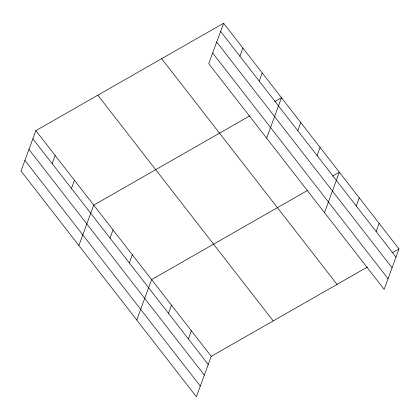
<?xml version="1.0" encoding="UTF-8"?>
<svg xmlns="http://www.w3.org/2000/svg" width="420" height="420" viewBox="0 0 420 420"><rect width="100%" height="100%" fill="white"/><g stroke="black" fill="none" stroke-linecap="round" stroke-linejoin="round"><path stroke-width="0.63" d="M223.619 23.252L208.751 63.656L384.137 289.369L399 248.971L223.619 23.252L35.863 130.631L21 171.029L196.382 396.748L211.25 356.344L367.458 267.01M52.159 163.611L55.157 155.458M71.447 188.438L74.45 180.285M78.876 245.516L93.739 205.118L249.953 115.778M110.035 238.098L113.033 229.945M129.323 262.925L132.326 254.772M136.752 320.003L151.62 279.599L307.829 190.265M239.909 56.238L242.907 48.08M168.494 313.336L171.497 305.183M259.203 81.065L262.201 72.912M188.37 338.919L191.373 330.766M266.627 138.143L281.494 97.739L274.733 101.603M297.785 130.72L300.788 122.567M317.079 155.552L320.077 147.399M324.502 212.625L339.37 172.226L332.608 176.09M356.249 205.958L359.247 197.804M376.126 231.541L379.124 223.388M392.243 252.835L399 248.971M220.616 31.405L396.002 257.124M216.704 42.047L392.086 267.766M212.667 53.015L388.048 278.728M161.658 58.69L337.04 284.403M97.823 95.193L273.205 320.911M35.863 130.631L211.25 356.344M32.865 138.784L208.247 364.497M28.949 149.425L204.33 375.139M24.917 160.388L200.298 386.106"/></g></svg>
